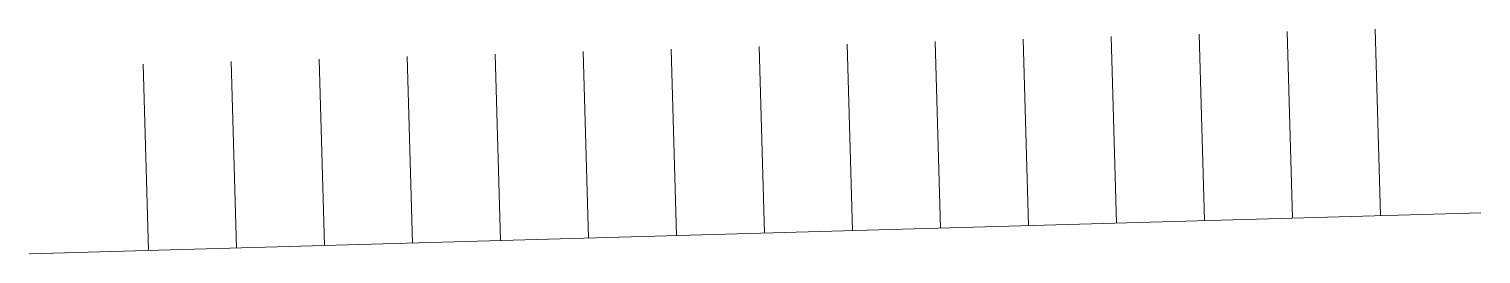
# Model space of a CAD drawing. Header units: inches. Extents: x -48.8 to -5.9, y 15.7 to 22.4.
import ezdxf

# ---------------------------------------------------------------- set-up
doc = ezdxf.new("R2010")
doc.units = ezdxf.units.IN
doc.header["$MEASUREMENT"] = 0
doc.layers.add('parking', color=30, linetype='Continuous', lineweight=18)

msp = doc.modelspace()

# ---------------------------------------------------------------- linework, layer by layer
at = {"layer": 'parking', "color": 0, "ltscale": 0.3}
for p, q in [((-8.888, 16.853, 0.937), (-9.044, 22.351)), ((-24.482, 16.411, 0.937), (-24.638, 21.909)), ((-21.883, 16.485, 0.937), (-22.039, 21.983)), ((-19.284, 16.558, 0.937), (-19.44, 22.056)), ((-16.685, 16.632, 0.937), (-16.841, 22.13)), ((-14.086, 16.706, 0.937), (-14.242, 22.204)), ((-11.487, 16.779, 0.937), (-11.643, 22.277)), ((-40.076, 15.969, 0.937), (-40.232, 21.467)), ((-37.477, 16.043, 0.937), (-37.633, 21.541)), ((-34.878, 16.117, 0.937), (-35.034, 21.614)), ((-32.279, 16.19, 0.937), (-32.435, 21.688)), ((-29.68, 16.264, 0.937), (-29.836, 21.762)), ((-27.081, 16.337, 0.937), (-27.237, 21.835)), ((-45.274, 15.822, 0.937), (-45.43, 21.32)), ((-42.675, 15.896, 0.937), (-42.831, 21.393)), ((-48.804, 15.722, 0.937), (-5.921, 16.937, 0.937))]:
    msp.add_line(p, q, dxfattribs=at)

doc.saveas('drawing.dxf')
